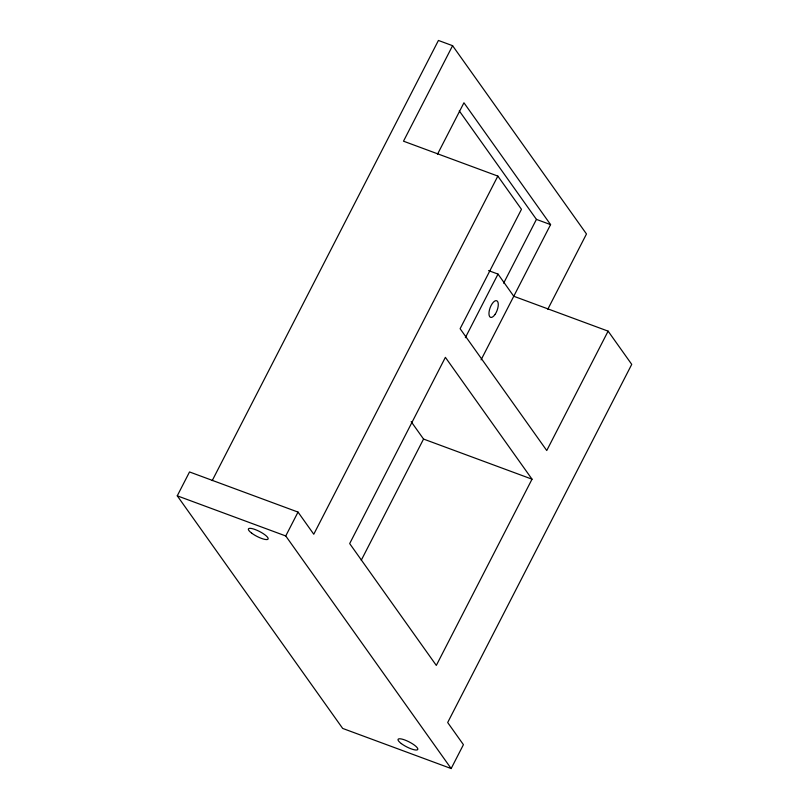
<?xml version="1.0" encoding="UTF-8"?>
<svg xmlns="http://www.w3.org/2000/svg" width="809" height="809" viewBox="0 0 809 809"><rect width="100%" height="100%" fill="white"/><g stroke="black" fill="none" stroke-linecap="round" stroke-linejoin="round"><path stroke-width="1.21" d="M488.585 270.611L498.02 274.099L513.766 296.256L608.115 331.144L631.738 364.374L447.68 722.518L463.426 744.674L451.159 768.55L342.672 728.424L177.262 495.826L189.528 471.95L298.025 512.087L313.771 534.233L497.838 176.089L403.499 141.191L452.585 45.688L438.427 40.45L212.211 480.627M437.477 154.276L463.941 102.783L550.585 224.619L481.082 359.843M451.159 768.55L285.749 535.962L298.025 512.087M465.337 337.697L498.02 274.099M361.269 560.222L423.542 439.054L411.164 421.651M503.643 283.18L536.428 219.391L459.259 110.863M547.794 309.25L586.485 233.973L452.585 45.688M532.029 479.181L436.314 665.423L349.68 543.587L445.385 357.345L532.029 479.181L423.542 439.054M608.115 331.144L546.753 450.532L460.109 328.697L521.471 209.309L497.838 176.089M536.428 219.391L550.585 224.619M177.262 495.826L285.749 535.962M251.66 533.141A11.093 2.781 27.2 0 0 267.991 539.188A11.093 2.781 27.2 0 0 255.098 529.521A11.093 2.781 27.2 0 0 251.66 533.141M401.315 743.582A11.093 2.781 27.2 0 0 417.646 749.63A11.093 2.781 27.2 0 0 404.753 739.962A11.093 2.781 27.2 0 0 401.315 743.582M495.047 314.438A8.869 3.742 -69.7 0 0 496.756 300.756A8.869 3.742 -69.7 0 0 489.061 311.961A8.869 3.742 -69.7 0 0 495.047 314.438"/></g></svg>
